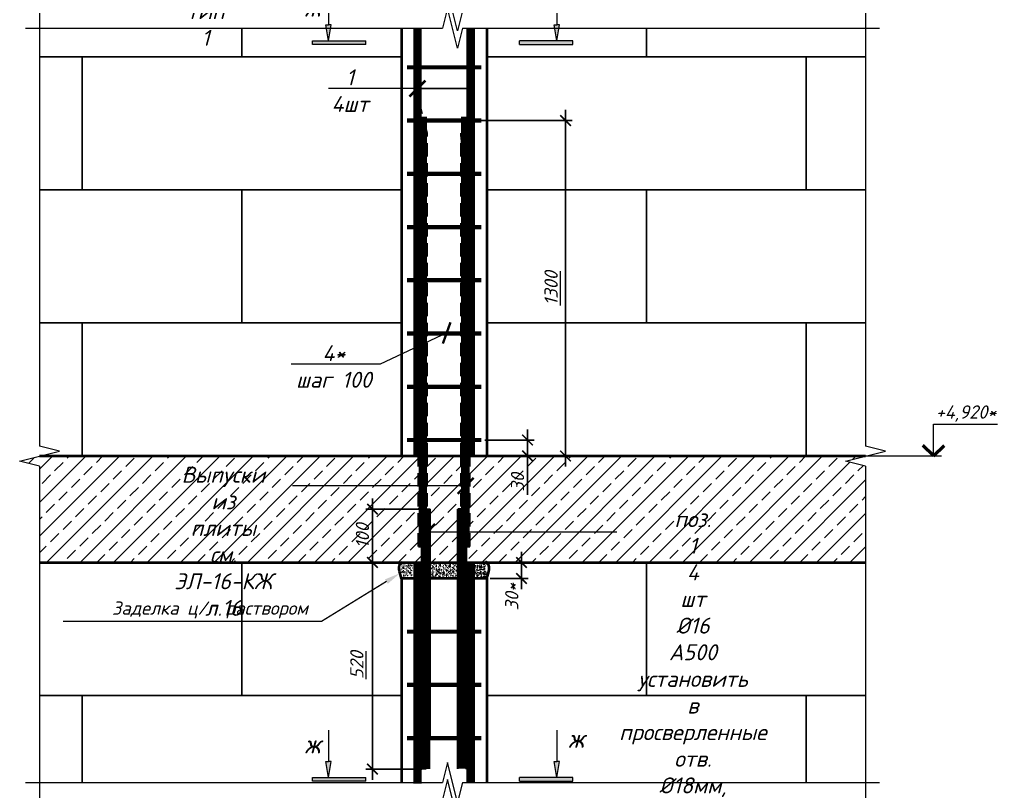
# Model space of a CAD drawing. Header units: millimetres. Extents: x -69292 to 68568, y 17750 to 120236.
# Drawn here: x 20333 to 22169, y 33532 to 34982 of the extents above; entities that cross this region are included whole.
import ezdxf
from ezdxf import colors
from ezdxf.entities.mleader import LeaderData, LeaderLine
from ezdxf.enums import TextEntityAlignment as Align
from ezdxf.math import Vec2, Vec3

# ---------------------------------------------------------------- set-up
doc = ezdxf.new("R2010")
doc.units = ezdxf.units.MM
doc.header["$PDMODE"] = 3
doc.linetypes.add('DASHED2', pattern=[0.375, 0.25, -0.125])
doc.layers.get('0').update_dxf_attribs({"lineweight": 5})
doc.layers.get('Defpoints').update_dxf_attribs({"lineweight": 0})
for name, color, linetype, lineweight in [('#Dimensions', 7, 'Continuous', 9), ('#Арматура', 152, 'Continuous', 30), ('#Бетон разрез', 22, 'Continuous', 40), ('#Выноски', 7, 'Continuous', 15), ('#Газобетон вид', 150, 'Continuous', 18), ('#разм', 7, 'Continuous', 9), ('A-okno', 7, 'Continuous', 0), ('k_ Размеры', 7, 'Continuous', 15)]:
    doc.layers.add(name, color=color, linetype=linetype, lineweight=lineweight)
doc.layers.add('#Hatch', color=7, linetype='Continuous', lineweight=5, true_color=0x525252)
doc.layers.add('#Арматура вид_2', color=7, linetype='Continuous', lineweight=35, true_color=0x616161)
doc.styles.add('STEP PR', font='isocpeui.ttf')
doc.dimstyles.new('SPDS', dxfattribs={"dimscale": 10, "dimtxt": 2.5, "dimasz": 2, "dimexe": 1.25, "dimexo": 0.625, "dimtad": 1, "dimdec": 0, "dimrnd": 0.001, "dimtxsty": 'STEP PR', "dimblk": 'ARCHTICK', "dimcen": 2.5, "dimdle": 2, "dimclrd": 256, "dimclre": 256, "dimclrt": 7, "dimadec": 0, "dimazin": 2, "dimtfac": 0.75, "dimtdec": 0, "dimtmove": 1, "dimatfit": 3, "dimfxl": 1, "dimtolj": 1, "dimarcsym": 1})

# ---------------------------------------------------------------- blocks, each defined once
blk = doc.blocks.new('_ArchTick')
at = {"color": 0, "linetype": 'ByBlock', "const_width": 0.15}
blk.add_lwpolyline([(-0.5, -0.5), (0.5, 0.5)], dxfattribs=at)
blk = doc.blocks.new('*D108')
at = {"layer": '#Dimensions', "lineweight": -2, "transparency": 16777216}
for p, q in [((21358, 34811.8), (21358, 34141.8)), ((21176.4, 34791.8), (21370.5, 34791.8)), ((21216.4, 34161.8), (21370.5, 34161.8))]:
    blk.add_line(p, q, dxfattribs=at)
at = {"layer": 'Defpoints', "color": 0, "transparency": 16777216}
for p in [(21170.1, 34791.8), (21210.1, 34161.8), (21358, 34161.8)]:
    blk.add_point(p, dxfattribs=at)
at = {"layer": '#Dimensions', "lineweight": -2, "transparency": 16777216, "xscale": 20, "yscale": 20, "zscale": 20}
for p, rotation in [((21358, 34791.8), 90), ((21358, 34161.8), 270)]:
    blk.add_blockref('_ArchTick', p, dxfattribs=dict(at, rotation=rotation))
at = {"layer": '#Dimensions', "transparency": 16777216, "insert": (21331, 34476.8), "char_height": 25, "attachment_point": 5, "rotation": 90, "style": 'STEP PR'}
blk.add_mtext('\\A1;\\L1300', dxfattribs=at)
blk = doc.blocks.new('*U158')
at = {"color": 0, "linetype": 'ByBlock', "lineweight": -2}
for p, q in [((55.213, 0), (55.525, 1.25)), ((55.525, 1.25), (56.15, -1.25)), ((55.213, 0), (0, 0)), ((56.15, -1.25), (56.463, 0)), ((111.676, 0), (56.463, 0))]:
    blk.add_line(p, q, dxfattribs=at)
blk = doc.blocks.new('*U144')
at = {"color": 0, "linetype": 'ByBlock', "lineweight": -2}
for p, q in [((55.213, 0), (55.525, 1.25)), ((55.525, 1.25), (56.15, -1.25)), ((55.213, 0), (0, 0)), ((56.15, -1.25), (56.463, 0)), ((111.676, 0), (56.463, 0))]:
    blk.add_line(p, q, dxfattribs=at)
blk = doc.blocks.new('*U22')
at = {"color": 0, "linetype": 'ByBlock', "lineweight": -2}
for p, q in [((26.107, 0), (26.419, 1.25)), ((26.419, 1.25), (27.044, -1.25)), ((26.107, 0), (0, 0)), ((27.044, -1.25), (27.357, 0)), ((53.463, 0), (27.357, 0))]:
    blk.add_line(p, q, dxfattribs=at)
blk = doc.blocks.new('*D156')
at = {"layer": 'Defpoints', "color": 0, "transparency": 16777216}
for p in [(21088.1, 33961.8), (20995.5, 33573.7), (21088.1, 33573.7)]:
    blk.add_point(p, dxfattribs=at)
at = {"layer": 'k_ Размеры', "lineweight": -2, "transparency": 16777216}
for p, q in [((20995.5, 33981.8), (20995.5, 33553.7)), ((21081.9, 33961.8), (20983, 33961.8)), ((21081.9, 33573.7), (20983, 33573.7))]:
    blk.add_line(p, q, dxfattribs=at)
at = {"layer": 'k_ Размеры', "lineweight": -2, "transparency": 16777216, "xscale": 20, "yscale": 20, "zscale": 20}
for p, rotation in [((20995.5, 33961.8), 90), ((20995.5, 33573.7), 270)]:
    blk.add_blockref('_ArchTick', p, dxfattribs=dict(at, rotation=rotation))
at = {"layer": 'k_ Размеры', "color": 7, "transparency": 16777216, "insert": (20966.2, 33769), "char_height": 25, "attachment_point": 5, "rotation": 90, "style": 'STEP PR'}
blk.add_mtext('\\A1;\\L520', dxfattribs=at)
blk = doc.blocks.new('*D157')
at = {"layer": 'Defpoints', "color": 0, "transparency": 16777216}
for p in [(20995.5, 34061.8), (21104.1, 34061.8), (21088.1, 33961.8)]:
    blk.add_point(p, dxfattribs=at)
at = {"layer": 'k_ Размеры', "lineweight": -2, "transparency": 16777216}
for p, q in [((20995.5, 33941.8), (20995.5, 34081.8)), ((21097.9, 34061.8), (20983, 34061.8)), ((21081.9, 33961.8), (20983, 33961.8))]:
    blk.add_line(p, q, dxfattribs=at)
at = {"layer": 'k_ Размеры', "lineweight": -2, "transparency": 16777216, "xscale": 20, "yscale": 20, "zscale": 20}
for p, rotation in [((20995.5, 34061.8), 90), ((20995.5, 33961.8), 270)]:
    blk.add_blockref('_ArchTick', p, dxfattribs=dict(at, rotation=rotation))
at = {"layer": 'k_ Размеры', "color": 7, "transparency": 16777216, "insert": (20976.7, 34011.8), "char_height": 25, "attachment_point": 5, "rotation": 90, "style": 'STEP PR'}
blk.add_mtext('\\A1;100', dxfattribs=at)
blk = doc.blocks.new('*D159')
at = {"layer": 'Defpoints', "color": 0, "transparency": 16777216}
for p in [(21200.1, 34191.8), (21200.1, 34161.8), (21286.8, 34161.8)]:
    blk.add_point(p, dxfattribs=at)
at = {"layer": 'k_ Размеры', "lineweight": -2, "transparency": 16777216}
for p, q in [((21286.8, 34211.8), (21286.8, 34141.8)), ((21206.4, 34191.8), (21299.3, 34191.8)), ((21206.4, 34161.8), (21299.3, 34161.8)), ((21286.8, 34088.6), (21286.8, 34161.8))]:
    blk.add_line(p, q, dxfattribs=at)
at = {"layer": 'k_ Размеры', "lineweight": -2, "transparency": 16777216, "xscale": 20, "yscale": 20, "zscale": 20}
for p, rotation in [((21286.8, 34191.8), 90), ((21286.8, 34161.8), 270)]:
    blk.add_blockref('_ArchTick', p, dxfattribs=dict(at, rotation=rotation))
at = {"layer": 'k_ Размеры', "color": 7, "transparency": 16777216, "insert": (21268, 34112.3), "char_height": 25, "attachment_point": 5, "rotation": 90, "style": 'STEP PR'}
blk.add_mtext('\\A1;30', dxfattribs=at)
blk = doc.blocks.new('*D161')
at = {"layer": 'Defpoints', "color": 0, "transparency": 16777216}
for p in [(21210.1, 33961.8), (21275.5, 33961.8), (21210.1, 33931.8)]:
    blk.add_point(p, dxfattribs=at)
at = {"layer": 'k_ Размеры', "lineweight": -2, "transparency": 16777216}
for p, q in [((21275.5, 33911.8), (21275.5, 33981.8)), ((21216.4, 33961.8), (21288, 33961.8)), ((21216.4, 33931.8), (21288, 33931.8))]:
    blk.add_line(p, q, dxfattribs=at)
at = {"layer": 'k_ Размеры', "lineweight": -2, "transparency": 16777216, "xscale": 20, "yscale": 20, "zscale": 20}
for p, rotation in [((21275.5, 33961.8), 90), ((21275.5, 33931.8), 270)]:
    blk.add_blockref('_ArchTick', p, dxfattribs=dict(at, rotation=rotation))
at = {"layer": 'k_ Размеры', "color": 7, "transparency": 16777216, "insert": (21257.2, 33897.3), "char_height": 25, "attachment_point": 5, "rotation": 90, "style": 'STEP PR'}
blk.add_mtext('\\A1;30*', dxfattribs=at)
blk = doc.blocks.new('*U16')
at = {"layer": '#разм', "ltscale": 100, "elevation": 0}
for points in [[(4577173, -920400), (4578375, -920400)], [(4577173, -921000), (4577173, -920400)], [(4575899, -921000), (4577323, -921000)]]:
    blk.add_lwpolyline(points, dxfattribs=at)
at = {"layer": 'A-okno', "color": 0, "lineweight": 50, "ltscale": 100, "elevation": 0}
for points in [[(4577173, -921000), (4576973, -920800)], [(4577173, -921000), (4577373, -920800)]]:
    blk.add_lwpolyline(points, dxfattribs=at)
at = {"layer": '#разм', "style": 'STEP PR'}
for tag, p in [('ОТМЕТКА', (4577216, -920299)), ('ПРИМЕЧАНИЕ', (4577314, -920711))]:
    blk.add_attdef(tag, p, '', height=250, dxfattribs=at)
blk = doc.blocks.new('*U210')
at = {"ltscale": 100}
h = blk.add_hatch(color=256, dxfattribs=at)
h.dxf.hatch_style = 1
h.paths.add_polyline_path([(1415, 1070), (1365, 1070), (1315, 1070), (1365, 770)])
h = blk.add_hatch(color=256, dxfattribs=at)
h.dxf.hatch_style = 1
h.paths.add_polyline_path([(1665, 700), (1665, 770), (665, 770), (665, 700)])
at = {"linetype": 'Continuous', "ltscale": 100}
for p, q in [((1365, 770), (1315, 1070)), ((1315, 1070), (1365, 1070)), ((1415, 1070), (1365, 1070)), ((1365, 770), (1415, 1070)), ((1665, 770), (665, 770)), ((1665, 700), (1665, 770)), ((665, 700), (1665, 700))]:
    blk.add_line(p, q, dxfattribs=at)
at = {"linetype": 'Continuous', "ltscale": 100, "extrusion": (1, -1e-16, 0), "elevation": 1365}
blk.add_lwpolyline([(1660, 0), (1070, 0)], dxfattribs=at)
at = {"linetype": 'Continuous', "ltscale": 100}
blk.add_lwpolyline([(665, 700), (665, 770)], dxfattribs=at)
at = {"ltscale": 100, "style": 'STEP PR'}
blk.add_attdef('Nh', text='', height=350, dxfattribs=at).set_placement((1799, 1222), align=Align.RIGHT)
blk = doc.blocks.new('*U20')
at = {"ltscale": 100}
h = blk.add_hatch(color=256, dxfattribs=at)
h.dxf.hatch_style = 1
h.paths.add_polyline_path([(-85, 1070), (-35, 1070), (15, 1070), (-35, 770)])
h = blk.add_hatch(color=256, dxfattribs=at)
h.dxf.hatch_style = 1
h.paths.add_polyline_path([(665, 700), (665, 770), (-335, 770), (-335, 700)])
at = {"linetype": 'Continuous', "ltscale": 100}
for p, q in [((-85, 1070), (-35, 1070)), ((-35, 770), (-85, 1070)), ((-35, 770), (15, 1070)), ((15, 1070), (-35, 1070)), ((-335, 700), (-335, 770)), ((-335, 770), (665, 770)), ((665, 700), (-335, 700))]:
    blk.add_line(p, q, dxfattribs=at)
at = {"linetype": 'Continuous', "ltscale": 100, "extrusion": (-1, -1e-16, 0), "elevation": 35}
blk.add_lwpolyline([(-1660, 0), (-1070, 0)], dxfattribs=at)
at = {"linetype": 'Continuous', "ltscale": 100}
blk.add_lwpolyline([(665, 700), (665, 770)], dxfattribs=at)
at = {"ltscale": 100, "style": 'STEP PR'}
blk.add_attdef('Nh', text='', height=350, dxfattribs=at).set_placement((-192, 1222), align=Align.RIGHT)

msp = doc.modelspace()

# ---------------------------------------------------------------- hatches: boundary and pattern name
at = {"layer": '#Hatch'}
h = msp.add_hatch(dxfattribs=at)
h.set_pattern_fill('ANSI33', color=256, scale=7, style=0)
h.paths.add_polyline_path([(21921.7, 34143), (21884.2, 34152.4), (21921.7, 34161.8), (20370.3, 34161.8), (20332.8, 34152.4), (20370.3, 34143), (20370.3, 33961.8), (20750.1, 33961.8), (21050.1, 33961.8), (21921.7, 33961.8)])
at = {"layer": '#Hatch', "lineweight": 5}
h = msp.add_hatch(dxfattribs=at)
h.set_pattern_fill('AR-CONC', color=256, scale=0.05)
h.set_pattern_definition([(50, (10528.455, 16969.991), (9.1092334, -0.7969543), [0.9525, -10.4775]), (355, (10528.455, 16969.991), (-1.762171, 9.5528423), [0.762, -8.382029]), (100.451445, (10529.214, 16969.924), (7.3470624, 8.7558876), [0.8095004, -8.9045122]), (46.1842, (10528.455, 16972.531), (13.553952, -2.1021164), [1.42875, -15.71625]), (96.63556, (10529.585, 16972.356), (11.870207, 12.371306), [1.214251, -13.35678]), (351.18415, (10528.455, 16972.531), (11.870207, 12.371306), [1.142998, -12.572987]), (21, (10529.725, 16971.896), (7.5807196, -5.11326), [0.9525, -10.4775]), (326, (10529.725, 16971.896), (3.0901014, 9.2093983), [0.762, -8.382]), (71.451445, (10530.357, 16971.47), (10.670821, 4.0961384), [0.8095004, -8.904497]), (37.5, (10528.4552, 16969.991), (0.15443016, 4.22775194), [0, -8.2804, 0, -8.509, 0, -8.41375]), (7.5, (10528.4552, 16969.991), (3.3409831, 5.0090287), [0, -4.8514, 0, -8.0899, 0, -3.20675]), (327.5, (10525.623, 16969.991), (6.77952976, -0.2864372), [0, -3.175, 0, -9.906, 0, -13.1445]), (317.5, (10524.353, 16969.991), (7.406459, 1.2713246), [0, -4.1275, 0, -6.5786, 0, -9.3345])])
h.paths.add_polyline_path([(21071, 33961.8), (21053.3, 33961.6), (21045.8, 33953.3), (21050.9, 33936.6), (21070.4, 33935.9)])
h = msp.add_hatch(dxfattribs=at)
h.set_pattern_fill('AR-CONC', color=256, scale=0.2)
h.paths.add_polyline_path([(21156.1, 33961.8), (21104.1, 33961.8), (21104.1, 33931.8), (21156.1, 33931.8)])
h = msp.add_hatch(dxfattribs=at)
h.set_pattern_fill('AR-CONC', color=256, scale=0.05)
h.set_pattern_definition([(50, (10597.291, 16974.571), (9.1092334, -0.7969543), [0.9525, -10.4775]), (355, (10597.291, 16974.571), (-1.762171, 9.5528423), [0.762, -8.382029]), (100.451445, (10598.05, 16974.504), (7.3470624, 8.7558876), [0.8095004, -8.9045122]), (46.1842, (10597.291, 16977.111), (13.553952, -2.1021164), [1.42875, -15.71625]), (96.63556, (10598.421, 16976.936), (11.870207, 12.371306), [1.214251, -13.35678]), (351.18415, (10597.291, 16977.111), (11.870207, 12.371306), [1.142998, -12.572987]), (21, (10598.561, 16976.476), (7.5807196, -5.11326), [0.9525, -10.4775]), (326, (10598.561, 16976.476), (3.0901014, 9.2093983), [0.762, -8.382]), (71.451445, (10599.193, 16976.05), (10.670821, 4.0961384), [0.8095004, -8.904497]), (37.5, (10597.2913, 16974.5708), (0.15443016, 4.22775194), [0, -8.2804, 0, -8.509, 0, -8.41375]), (7.5, (10597.2913, 16974.571), (3.3409831, 5.0090287), [0, -4.8514, 0, -8.0899, 0, -3.20675]), (327.5, (10594.459, 16974.5708), (6.77952976, -0.2864372), [0, -3.175, 0, -9.906, 0, -13.1445]), (317.5, (10593.189, 16974.571), (7.406459, 1.2713246), [0, -4.1275, 0, -6.5786, 0, -9.3345])])
h.paths.add_polyline_path([(21156.1, 33961.8), (21104.1, 33961.8), (21104.1, 33931.8), (21156.1, 33935.5)])
h = msp.add_hatch(dxfattribs=at)
h.set_pattern_fill('AR-CONC', color=256, scale=0.05)
h.paths.add_polyline_path([(21209.8, 33961.7), (21172.1, 33961.8), (21172.1, 33931.8), (21209.8, 33931.7)])
h = msp.add_hatch(dxfattribs=at)
h.set_pattern_fill('AR-CONC', color=256, scale=0.05)
h.paths.add_polyline_path([(21206.6, 33954.8), (21193, 33954.4), (21195.1, 33939.9), (21210.1, 33939.7)])

# ---------------------------------------------------------------- linework, layer by layer
at = {"layer": '#Арматура'}
for points, const_width in [([(21080.1, 34965.4), (21080.1, 34159.4)], 16), ([(21180.1, 34965.4), (21180.1, 34161.8)], 16), ([(21200.1, 34891.8), (21060.1, 34891.8)], 8), ([(21200.1, 34791.8), (21060.1, 34791.8)], 8), ([(21200.1, 34691.8), (21060.1, 34691.8)], 8), ([(21200.1, 34591.8), (21060.1, 34591.8)], 8), ([(21200.1, 34491.8), (21060.1, 34491.8)], 8), ([(21200.1, 34391.8), (21060.1, 34391.8)], 8), ([(21200.1, 34291.8), (21060.1, 34291.8)], 8), ([(21200.1, 34191.8), (21060.1, 34191.8)], 8), ([(21080.1, 33961.8), (21080.1, 33546.5)], 16), ([(21180.1, 33961.8), (21180.1, 33548.8)], 16), ([(21200.1, 33831.8), (21060.1, 33831.8)], 8), ([(21200.1, 33731.8), (21060.1, 33731.8)], 8), ([(21200.1, 33631.8), (21060.1, 33631.8)], 8)]:
    msp.add_lwpolyline(points, dxfattribs=dict(at, const_width=const_width))
at = {"layer": '#Арматура', "linetype": 'DASHED2', "ltscale": 100}
for points in [[(21098.1, 34161.8), (21098.1, 34768.3), (21082.1, 34830.1), (21082.1, 34161.8)], [(21162.1, 34161.8), (21162.1, 34768.3), (21178.1, 34161.8)]]:
    msp.add_lwpolyline(points, close=True, dxfattribs=at)
for points in [[(21082.1, 33991.8), (21082.1, 34161.8)], [(21098.1, 33991.8), (21098.1, 34161.8)], [(21162.1, 33991.8), (21162.1, 34161.8)], [(21178.1, 33991.8), (21178.1, 34161.8)], [(21082.1, 33991.8), (21098.1, 33991.8)], [(21162.1, 33991.8), (21178.1, 33991.8)], [(21178.1, 33991.8), (21162.1, 33991.8)]]:
    msp.add_lwpolyline(points, dxfattribs=at)
at = {"layer": '#Арматура', "ltscale": 100}
for points in [[(21088.1, 34061.8), (21104.1, 34061.8)], [(21096.1, 33574.3), (21088.1, 33573.7), (21088.1, 34061.8)], [(21104.1, 33628.9), (21104.1, 34061.8)], [(21156.1, 33574.2), (21156.1, 34061.8)], [(21172.1, 34061.8), (21156.1, 34061.8)], [(21172.1, 33573.7), (21172.1, 33573.7), (21172.1, 34061.8)]]:
    msp.add_lwpolyline(points, dxfattribs=at)
at = {"layer": '#Арматура вид_2', "linetype": 'DASHED2', "ltscale": 100, "const_width": 16}
for points in [[(21090.1, 33991.8), (21090.1, 34799.2)], [(21170.1, 33991.8), (21170.1, 34799.2)]]:
    msp.add_lwpolyline(points, dxfattribs=at)
at = {"layer": '#Арматура вид_2', "ltscale": 100, "const_width": 16}
for points in [[(21096.1, 33574.1), (21096.1, 34061.8)], [(21164.1, 33574.8), (21164.1, 34061.8)]]:
    msp.add_lwpolyline(points, dxfattribs=at)
at = {"layer": '#Бетон разрез'}
for points in [[(21050.1, 34965.4), (21050.1, 34161.8)], [(21210.1, 34965.4), (21210.1, 34161.8)], [(20370.3, 34161.8), (21921.7, 34161.8)], [(21050.1, 34161.8), (21210.1, 34161.8)], [(20370.3, 33961.8), (21921.7, 33961.8)], [(21050.1, 33931.8), (21050.1, 33548.8)], [(21210.1, 33931.8), (21050.1, 33931.8)], [(21210.1, 33931.8), (21210.1, 33548.8)]]:
    msp.add_lwpolyline(points, dxfattribs=at)
for points in [[(21050.1, 33931.8), (21050.1, 33961.8), (21052.2, 33963.1)], [(21210.1, 33931.8), (21210.1, 33961.8), (21208.1, 33963.1)]]:
    msp.add_spline(points, degree=3, dxfattribs=at)
at = {"layer": '#Газобетон вид'}
for points in [[(20370.3, 34911.8), (20750.1, 34911.8), (20750.1, 34965.4)], [(20750.1, 34965.4), (20750.1, 34911.8), (21050.1, 34911.8)], [(21510.1, 34965.4), (21510.1, 34911.8), (21210.1, 34911.8)], [(21921.7, 34911.8), (21510.1, 34911.8), (21510.1, 34965.4)], [(20370.3, 34661.8), (20450.1, 34661.8), (20450.1, 34911.8), (20370.3, 34911.8)], [(21921.7, 34661.8), (21810.1, 34661.8), (21810.1, 34911.8), (21921.7, 34911.8)], [(20370.3, 34411.8), (20750.1, 34411.8), (20750.1, 34661.8), (20370.3, 34661.8)], [(21050.1, 34661.8), (20750.1, 34661.8), (20750.1, 34411.8), (21050.1, 34411.8)], [(21210.1, 34661.8), (21510.1, 34661.8), (21510.1, 34411.8), (21210.1, 34411.8)], [(21921.7, 34411.8), (21510.1, 34411.8), (21510.1, 34661.8), (21921.7, 34661.8)], [(20370.3, 34161.8), (20450.1, 34161.8), (20450.1, 34411.8), (20370.3, 34411.8)], [(21911.2, 34161.8), (21810.1, 34161.8), (21810.1, 34411.8), (21921.7, 34411.8)], [(20370.3, 34161.8), (21921.7, 34161.8)], [(20370.3, 33711.8), (20750.1, 33711.8), (20750.1, 33961.8), (20370.3, 33961.8)], [(21050.1, 33961.8), (20750.1, 33961.8), (20750.1, 33711.8), (21050.1, 33711.8)], [(21210.1, 33961.8), (21510.1, 33961.8), (21510.1, 33711.8), (21210.1, 33711.8)], [(21921.7, 33711.8), (21510.1, 33711.8), (21510.1, 33961.8), (21921.7, 33961.8)], [(20450.1, 33548.8), (20450.1, 33711.8), (20370.3, 33711.8)], [(21050.1, 33548.8), (21050.1, 33711.8), (20450.1, 33711.8), (20450.1, 33548.8)], [(21210.1, 33548.8), (21210.1, 33711.8), (21810.1, 33711.8), (21810.1, 33548.8)], [(21810.1, 33548.8), (21810.1, 33711.8), (21921.7, 33711.8)]]:
    msp.add_lwpolyline(points, dxfattribs=at)
for points in [[(20450.1, 34661.8), (21050.1, 34661.8), (21050.1, 34911.8), (20450.1, 34911.8)], [(21810.1, 34661.8), (21210.1, 34661.8), (21210.1, 34911.8), (21810.1, 34911.8)], [(20450.1, 34161.8), (21050.1, 34161.8), (21050.1, 34411.8), (20450.1, 34411.8)], [(21810.1, 34161.8), (21210.1, 34161.8), (21210.1, 34411.8), (21810.1, 34411.8)]]:
    msp.add_lwpolyline(points, close=True, dxfattribs=at)

# ---------------------------------------------------------------- block references
at = {"layer": '#Dimensions', "xscale": 0.1, "yscale": 0.1, "zscale": 0.1}
msp.add_blockref('*U16', (-435668.2, 126261.8, 0), dxfattribs=at).add_auto_attribs({'ОТМЕТКА': '+4,920*'})
at = {"xscale": -30, "yscale": -30, "zscale": -30, "rotation": 270}
for name, p in [('*U158', (20370.3, 32486.6)), ('*U144', (21921.7, 32486.6))]:
    msp.add_blockref(name, p, dxfattribs=at)
at = {"xscale": -30, "yscale": -30, "zscale": -30}
for p in [(21947.9, 34997.7), (21947.9, 34965.4), (21947.9, 33548.8), (21947.9, 33516.5)]:
    msp.add_blockref('*U22', p, dxfattribs=at)
at = {"xscale": 0.1, "yscale": 0.1, "zscale": 0.1}
for p in [(20916.4, 34864.8), (20916.4, 33481)]:
    msp.add_blockref('*U20', p, dxfattribs=at).add_auto_attribs({'Nh': 'ж'})
ref = msp.add_blockref('*U210', (21205.2, 34864.8), dxfattribs=dict(xscale=0.1, yscale=0.1, zscale=0.1))
ref.add_attrib('Nh', 'ж', dxfattribs={"ltscale": 100, "height": 35, "style": 'STEP PR'}).set_placement((21392.4, 34997.5), align=Align.RIGHT)
ref = msp.add_blockref('*U210', (21205.2, 33481), dxfattribs=dict(xscale=0.1, yscale=0.1, zscale=0.1))
ref.add_attrib('Nh', 'ж', dxfattribs={"ltscale": 100, "height": 35, "style": 'STEP PR'}).set_placement((21392.4, 33613.6), align=Align.RIGHT)

# ---------------------------------------------------------------- dimensions: what is measured, and where the dimension line sits
at = {"layer": '#Dimensions'}
dim = msp.add_linear_dim(base=(21358, 34161.8), p1=(21170.1, 34791.8), p2=(21210.1, 34161.8), angle=90, text='%%U1300', dimstyle='SPDS', override={"dimgap": 1.2, "dimrnd": 5, "dimblk1": 'ArchTick', "dimblk2": 'ArchTick', "dimsah": 1, "dimclrt": 256}, dxfattribs=at)
dim.commit()
dim.dimension.update_dxf_attribs({"geometry": '*D108', "text_midpoint": (21358, 34476.8), "dimtype": 160})
at = {"layer": 'k_ Размеры'}
dim = msp.add_linear_dim(base=(21286.8, 34161.8), p1=(21200.1, 34191.8), p2=(21200.1, 34161.8), angle=90, dimstyle='SPDS', dxfattribs=at)
dim.commit()
dim.dimension.update_dxf_attribs({"geometry": '*D159', "text_midpoint": (21286.8, 34112.3), "dimtype": 160})
dim = msp.add_linear_dim(base=(20995.5, 34061.8), p1=(21088.1, 33961.8), p2=(21104.1, 34061.8), angle=90, dimstyle='SPDS', dxfattribs=at)
dim.commit()
dim.dimension.update_dxf_attribs({"geometry": '*D157', "text_midpoint": (20976.7, 34011.8)})
for base, p1, p2, text, picture, middle in [((20995.5, 33573.7), (21088.1, 33961.8), (21088.1, 33573.7), '%%U520', '*D156', (20987.5, 33769)), ((21275.5, 33961.8), (21210.1, 33931.8), (21210.1, 33961.8), '<>*', '*D161', (21276, 33897.3))]:
    dim = msp.add_linear_dim(base=base, p1=p1, p2=p2, angle=90, text=text, dimstyle='SPDS', dxfattribs=at)
    dim.commit()
    dim.dimension.update_dxf_attribs({"geometry": picture, "text_midpoint": middle, "dimtype": 160})

# ---------------------------------------------------------------- leaders
at = {"layer": '#Dimensions'}
ml = msp.add_multileader_mtext('Standard', dxfattribs=at)
ml.set_content('\\A1;Железобетонный \\Pсердечник тип 1               ', color=256, style='STEP PR')
ml.set_leader_properties(color=256, linetype='ByLayer', lineweight=-1)
ml.build(insert=Vec2(0, 0))
ml.multileader.update_dxf_attribs({"text_left_attachment_type": 6, "text_right_attachment_type": 6, "dogleg_length": 0, "arrow_head_size": 30, "scale": 0.1})
ctx = ml.context
ctx.base_point, ctx.scale, ctx.char_height, ctx.arrow_head_size, ctx.landing_gap_size, ctx.plane_origin = Vec3(20509.6, 35073.3), 0.1, 30, 30, 12.5, Vec3(23137.5, 33709)
ctx.left_attachment, ctx.right_attachment, ctx.text_align_type = 6, 6, 1
notes = []
notes.append((ctx, [(1, (1, 1, 0), (20854.6, 35073.3), (-1, 0), 0, [(1, [(21052, 35048.8)], 0, [])])]))
ctx.mtext.insert, ctx.mtext.rotation, ctx.mtext.width, ctx.mtext.defined_height, ctx.mtext.alignment, ctx.mtext.flow_direction = Vec3(20682.1, 35112.3), 6.283185, 410.366, 77, 2, 5
at = {"layer": '#Выноски'}
ml = msp.add_multileader_mtext('Standard', dxfattribs=at)
ml.set_content('\\A1;1\\P4шт', color=256, style='STEP PR')
ml.set_leader_properties(color=256, linetype='ByLayer', lineweight=-1)
ml.set_arrow_properties(name='ARCHTICK')
ml.build(insert=Vec2(0, 0))
ml.multileader.update_dxf_attribs({"text_left_attachment_type": 6, "text_right_attachment_type": 6, "dogleg_length": 0, "arrow_head_size": 30, "scale": 0.1})
ctx = ml.context
ctx.base_point, ctx.scale, ctx.char_height, ctx.arrow_head_size, ctx.landing_gap_size, ctx.plane_origin = Vec3(20902.5, 34852), 0.1, 30, 30, 12.5, Vec3(22377, 33836.1)
ctx.left_attachment, ctx.right_attachment, ctx.text_align_type = 6, 6, 1
notes.append((ctx, [(1, (1, 1, 0), (21004.1, 34852), (-1, 0), 0, [(1, [(21080.1, 34852), (21180.1, 34852)], 0, [])])]))
ctx.mtext.insert, ctx.mtext.rotation, ctx.mtext.alignment, ctx.mtext.flow_direction = Vec3(20953.3, 34888), 6.283185, 2, 5
ml = msp.add_multileader_mtext('Standard', dxfattribs=at)
ml.set_content('\\A1;4*\\Pшаг 100', color=256, style='STEP PR')
ml.set_leader_properties(color=256, linetype='ByLayer', lineweight=-1)
ml.set_arrow_properties(name='ARCHTICK')
ml.build(insert=Vec2(0, 0))
ml.multileader.update_dxf_attribs({"text_left_attachment_type": 6, "text_right_attachment_type": 6, "dogleg_length": 0, "arrow_head_size": 30, "scale": 0.1})
ctx = ml.context
ctx.base_point, ctx.scale, ctx.char_height, ctx.arrow_head_size, ctx.landing_gap_size, ctx.plane_origin = Vec3(20835.6, 34334), 0.1, 30, 30, 12.5, Vec3(22489.6, 33318)
ctx.left_attachment, ctx.right_attachment, ctx.text_align_type = 6, 6, 1
notes.append((ctx, [(1, (1, 1, 0), (21010.3, 34334), (-1, 0), 0, [(0, [(21134.9, 34392.9)], 0, [])])]))
ctx.mtext.insert, ctx.mtext.rotation, ctx.mtext.alignment, ctx.mtext.flow_direction = Vec3(20923, 34370), 6.283185, 2, 5
ml = msp.add_multileader_mtext('Standard', dxfattribs=at)
ml.set_content('\\A1;Выпуски из плиты\\Pсм. ЭЛ-16-КЖ л.16', color=256, style='STEP PR')
ml.set_leader_properties(color=256, linetype='ByLayer', lineweight=-1)
ml.set_arrow_properties(name='ARCHTICK')
ml.build(insert=Vec2(0, 0))
ml.multileader.update_dxf_attribs({"text_left_attachment_type": 6, "text_right_attachment_type": 6, "dogleg_length": 0, "arrow_head_size": 30, "scale": 0.1})
ctx = ml.context
ctx.base_point, ctx.scale, ctx.char_height, ctx.arrow_head_size, ctx.landing_gap_size, ctx.plane_origin = Vec3(20527.4, 34105.6), 0.1, 30, 30, 12.5, Vec3(21948.2, 32228.6)
ctx.left_attachment, ctx.right_attachment, ctx.text_align_type = 6, 6, 1
notes.append((ctx, [(1, (1, 1, 0), (20903.6, 34105.6), (-1, 0), 0, [(0, [(21170.6, 34105.6), (21089, 34105.6)], 0, [])])]))
ctx.mtext.insert, ctx.mtext.rotation, ctx.mtext.width, ctx.mtext.alignment, ctx.mtext.flow_direction = Vec3(20715.5, 34141.6), 6.283185, 451.659, 2, 5
ml = msp.add_multileader_mtext('Standard', dxfattribs=at)
ml.set_content('\\A1;поз. 1  4 шт\\P%%C16 A500\\Pустановить в просверленные отв. %%C18мм, на ц-п. растворе', color=256, style='STEP PR')
ml.set_leader_properties(color=256, linetype='ByLayer', lineweight=-1)
ml.set_arrow_properties(name='ARCHTICK')
ml.build(insert=Vec2(0, 0))
ml.multileader.update_dxf_attribs({"text_left_attachment_type": 6, "text_right_attachment_type": 6, "dogleg_length": 0, "arrow_head_size": 30, "scale": 0.1})
ctx = ml.context
ctx.base_point, ctx.scale, ctx.char_height, ctx.arrow_head_size, ctx.landing_gap_size, ctx.plane_origin = Vec3(21396.3, 34019.2), 0.1, 30, 30, 12.5, Vec3(22526.1, 32142.2)
ctx.left_attachment, ctx.right_attachment, ctx.text_align_type = 6, 6, 1
notes.append((ctx, [(0, (1, 1, 0), (21396.3, 34019.2), (1, 0), 0, [(1, [(21098.1, 34019.2), (21164.1, 34019.2)], 0, [])])]))
ctx.mtext.insert, ctx.mtext.rotation, ctx.mtext.width, ctx.mtext.alignment, ctx.mtext.flow_direction = Vec3(21597.3, 34058.2), 6.283185, 451.659, 2, 5
ml = msp.add_multileader_mtext('Standard', dxfattribs=at)
ml.set_content('{\\H0.83333x;Заделка ц/п раствором}', color=256, style='STEP PR')
ml.set_leader_properties(color=256, linetype='ByLayer', lineweight=-1)
ml.build(insert=Vec2(0, 0))
ml.multileader.update_dxf_attribs({"text_left_attachment_type": 6, "text_right_attachment_type": 6, "dogleg_length": 0, "arrow_head_size": 30, "scale": 0.1})
ctx = ml.context
ctx.base_point, ctx.scale, ctx.char_height, ctx.arrow_head_size, ctx.landing_gap_size, ctx.plane_origin = Vec3(20480.6, 33851.1), 0.1, 30, 30, 12.5, Vec3(23312.8, 32164.1)
ctx.left_attachment, ctx.right_attachment, ctx.text_align_type = 6, 6, 1
notes.append((ctx, [(1, (1, 1, 0), (20899.9, 33851.1), (-1, 0), 0, [(1, [(21047.2, 33941.6)], 0, [])])]))
ctx.mtext.insert, ctx.mtext.rotation, ctx.mtext.alignment, ctx.mtext.flow_direction = Vec3(20690.2, 33888.6), 6.283185, 2, 5
for ctx, leaders in notes:
    for number, flags, end, landing, length, lines in leaders:
        leader = LeaderData()
        leader.index, (leader.has_last_leader_line, leader.has_dogleg_vector, leader.attachment_direction) = number, flags
        leader.last_leader_point, leader.dogleg_vector, leader.dogleg_length = Vec3(end), Vec3(landing), length
        for number, points, colour, breaks in lines:
            line = LeaderLine()
            line.index, line.vertices, line.color, line.breaks = number, Vec3.list(points), colors.encode_raw_color(colour), breaks
            leader.lines.append(line)
        ctx.leaders.append(leader)

doc.saveas('drawing.dxf')
